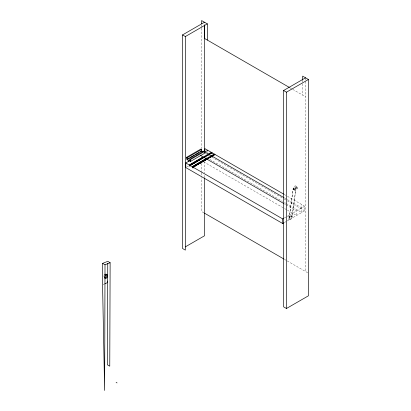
<?xml version="1.0" encoding="UTF-8"?>
<svg xmlns="http://www.w3.org/2000/svg" width="411" height="411" viewBox="0 0 411 411"><rect width="100%" height="100%" fill="white"/><g stroke="black" fill="none" stroke-linecap="round" stroke-linejoin="round"><path stroke-width="0.31" stroke-dasharray="2.06 1.54" d="M291.61 216.011A2.06 1.187 -60 0 0 289.174 218.174L293.192 188.084L294.517 188.844A2.06 1.187 -60 0 0 296.3 189.877A2.06 1.187 -60 0 0 296.953 186.686L295.761 185.998A2.06 1.187 -60 0 0 293.326 188.161L289.174 218.174A2.06 1.187 -60 0 0 290.957 219.202A2.06 1.187 -60 0 0 291.61 216.011L290.685 215.477A2.06 1.187 -60 0 0 288.245 217.64A2.06 1.187 -60 0 0 290.032 218.667A2.06 1.187 -60 0 0 290.685 215.477M296.136 187.406L291.985 217.419L296.007 187.329L297.328 188.094L294.517 188.844A2.06 1.187 -60 0 1 296.953 186.686M186.902 166.923L188.572 165.962M284.371 217.969L286.595 216.684M287.15 216.361L304.679 206.24L304.679 210.828L287.15 220.948M284.371 222.551L286.595 221.267M103.13 284.679L104.266 284.129M289.904 87.738L292.123 89.017M292.673 89.341L305.563 96.78M293.567 189.486L294.893 190.252M284.083 194.352L286.847 195.944M287.397 196.263L304.679 206.24M284.607 198.015L286.821 199.294M287.376 199.612L301.766 207.925M205.341 153.478L206.312 154.038M211.639 157.11L283.518 198.611M284.073 198.929L286.837 200.527M287.392 200.845L304.679 210.828M204.858 156.56L206.517 157.516M209.841 159.437L282.383 201.318M284.602 202.597L285.707 203.24M286.262 203.558L301.766 212.508L301.766 204.56M284.427 203.871L285.532 204.514M286.087 204.832L296.603 210.905L296.603 215.492L287.191 210.057M203.568 161.775L286.637 209.733M288.625 219.048L289.55 219.582M204.026 212.898L201.596 211.495L201.596 177.537M284.433 259.32L286.652 260.605M287.207 260.923L307.952 272.899M305.563 77.823L305.527 271.501M302.65 79.934L302.65 83.094M302.65 83.726L302.65 95.1M207.771 151.438L207.771 152.584M204.508 161.333L204.508 172.851M204.508 175.415L204.508 177.973M201.596 25.035L201.596 27.599M201.596 28.241L201.596 148.7M201.596 163.439L201.596 172.409M201.596 173.052L201.596 176.894M295.761 185.998A2.06 1.187 -60 0 1 295.108 189.188A2.06 1.187 -60 0 1 293.326 188.161M289.041 218.097A2.06 1.187 -60 0 1 290.824 215.878A2.06 1.187 -60 0 1 291.856 217.342M296.007 187.329A2.06 1.187 -60 0 1 294.219 189.548A2.06 1.187 -60 0 1 293.192 188.084M103.834 276.377A2.06 1.187 -60 0 1 104.214 275.406"/><path stroke-width="0.62" d="M102.627 263.374L102.56 284.951L104.641 390.45L105.011 264.751L102.627 263.374L107.754 261.339L110.133 262.711L109.763 366.186L107.379 364.809L107.744 263.261M107.692 281.073L107.677 282.485L104.836 283.857M199.818 159.643L189.353 165.803L190.108 166.239L190.108 165.474L203.877 157.367L206.039 158.615L192.276 166.722L192.276 167.488L193.031 167.924L193.031 167.159L206.795 159.052L283.873 203.553M202.736 161.328L192.276 167.488L214.249 154.798L214.249 154.033L212.066 152.774L212.086 153.365L212.086 152.784L190.108 165.474L192.276 166.722L214.249 154.033L283.533 194.033M206.825 159.072L193 167.143L193.031 167.924M207.329 23.859L185.351 36.548L185.351 250.114L182.53 248.485L182.53 34.92L204.508 22.23L207.329 23.859L207.329 40.062M302.65 79.934L302.65 76.143L308.44 79.482L308.44 295.802L286.462 308.491L283.585 306.832L283.585 90.512L305.563 77.823M283.585 90.512L286.462 92.172L308.44 79.482M200.183 155.235L203.121 156.935L189.353 165.037L189.353 165.803L211.331 153.113L211.331 152.347L204.858 148.607L204.822 153.144L190.524 161.4L188.824 160.418L188.824 161.184L188.068 160.747L188.068 159.987L186.599 159.134L186.599 157.3L200.897 149.044L201.56 149.429L201.56 151.263L199.905 152.214M186.599 157.3L187.257 157.68L201.56 149.429M187.257 159.211L201.56 150.955L203.116 151.859M189.461 158.245L187.257 159.519L187.257 157.68M190.56 157.613L194.408 155.389M195.508 154.752L198.806 152.851M189.861 159.185L204.159 150.929L204.822 151.31L190.524 159.566L189.861 159.185L189.861 161.02M283.816 222.875L282.701 223.517L185.793 167.565L185.793 162.977L189.923 160.552M207.771 150.292L204.858 151.972L208.418 154.033L208.418 154.793L209.173 155.23M211.331 152.347L189.353 165.037L185.793 162.977M193.031 167.159L215.004 154.469L193 167.143L282.701 218.929L283.816 218.287M185.279 246.903L204.508 235.796L204.508 177.973M105.011 264.751L110.133 262.711M212.066 156.134L284.052 197.696M204.416 22.179L201.596 20.55L201.596 23.756M289.349 87.42L204.416 38.382L204.416 25.292M182.53 34.92L185.351 36.548M209.173 154.469L211.336 155.712L211.336 156.478M204.508 213.181L283.878 259.002M116.118 382.384L117.048 382.918M286.462 92.172L286.462 308.491M282.701 218.929L282.701 223.517M204.508 24.727L204.508 152.373M190.524 159.566L190.524 161.4M104.517 274.964A2.06 1.187 -60 0 1 106.701 275.159A2.06 1.187 -60 0 1 104.517 277.877M106.547 277.944A2.06 1.187 -60 0 0 107.199 274.753A2.06 1.187 -60 0 0 104.764 276.911A2.06 1.187 -60 0 0 106.547 277.944"/></g></svg>
